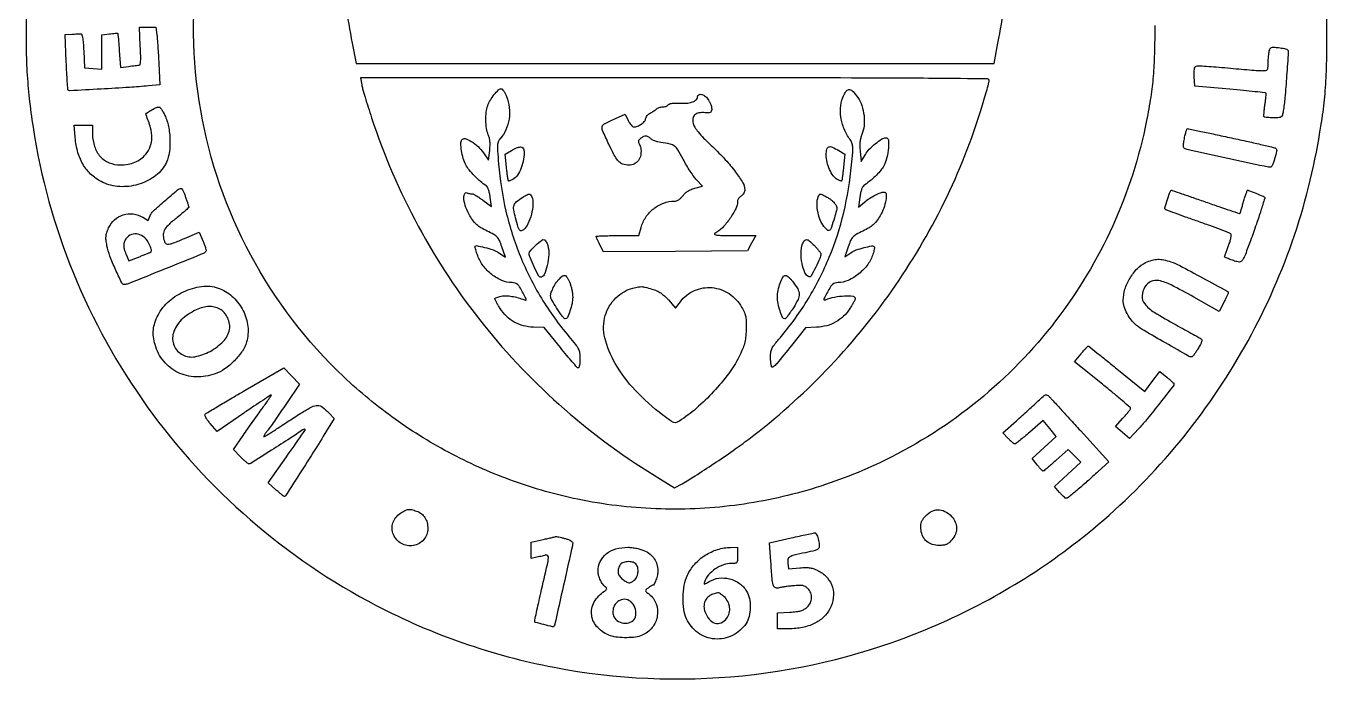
# Model space of a CAD drawing. Extents: x 64 to 2382, y 574 to 1294.
# Drawn here: x 64 to 783, y 574 to 935 of the extents above; entities that cross this region are included whole.
import ezdxf

# ---------------------------------------------------------------- set-up
doc = ezdxf.new("R2010")
doc.units = 0

msp = doc.modelspace()

# ---------------------------------------------------------------- linework, layer by layer
for points in [[(687.38601, 935, -0.007302), (687.207075, 919.285743, -0.014846), (686.519688, 906.953259, -0.016325), (685.157173, 895.461881, -0.01113), (682.893153, 882.5, -0.057929), (664.216118, 824.376134, -0.05748), (632.667871, 771.921036, -0.057447), (589.986957, 727.999479, -0.057734), (538.5, 695.025878, -0.040744), (497.808865, 679.110532, -0.0413), (455.25914, 670.093094, -0.041388), (411.892279, 668.203017, -0.041291), (368.771557, 673.477202, -0.035057), (333.402503, 683.430849, -0.034322), (299.509822, 698.283853, -0.034318), (267.964284, 717.635619, -0.035032), (239.591936, 740.999822, -0.079868), (188.206453, 808.249315, -0.080187), (160.575755, 888.12502, -0.080283), (159.496468, 972.552925, -0.080342)], [(64.26958, 942.429688, 0.00776), (64.156835, 924.600316, 0.01236), (64.673848, 909.3613, 0.013011), (65.913823, 894.748373, 0.010005), (68.000312, 878.872994, 0.059593), (90.298562, 798.219894, 0.058516), (131.082581, 724.562045, 0.058384), (187.921122, 662.214606, 0.058817), (257.5, 614.873034, 0.072788), (355.712376, 580.723818, 0.072588), (459.687341, 576.105396, 0.072591), (560.641861, 601.395521, 0.072803), (650.045679, 654.469864, 0.044551), (695.698805, 698.749615, 0.044023), (732.989192, 750.584134, 0.044114), (760.563903, 808.038059, 0.045143), (777.375183, 869, 0.008584), (780.06965, 885.519363, 0.016461), (781.564965, 898.862699, 0.01448), (782.285496, 913.341584, 0.005192), (782.5, 934, 0.005193), (782.285382, 954.661827, 0.014484)], [(240.720415, 946.077876, 0.012812), (244.179884, 925.25), (246.346023, 914), (422.5, 914), (598.653977, 914), (600.820116, 925.25, 0.013089), (604.28593, 946.187917, 0.013649)]]:
    msp.add_lwpolyline(points, format="xyb")
for points in [[(136.394793, 929.75, -0.010717), (136.630686, 927.391758, -0.002357), (136.929814, 923.332153, -0.002451), (137.230588, 918.634281, -0.002354), (137.489664, 913.870095), (138.067195, 902.24019), (131.783598, 901.629078, -0.008099), (121.26682, 900.777976, -0.002578), (105.581228, 899.845195, -0.000274), (88.248437, 898.913664, -0.212761), (87.444925, 899.221742, -0.179619), (87.254282, 899.637484, -0.001028), (86.938346, 903.99079, -0.004167), (86.627913, 908.986808, -0.002616), (86.344216, 914.832986), (85.687738, 930), (89.343869, 930.15, 0.001197), (90.835285, 930.214765, 0.00128), (92.293199, 930.285312, 0.001213), (93.546039, 930.3522, 0.006017), (94.25, 930.4, -0.341861), (94.863807, 929.998746, -0.037252), (95.324686, 928.255975, -0.02562), (95.702352, 925.429583, -0.007256), (96, 921), (96.5, 911.5), (101.25, 911.195209), (106, 910.890418), (106, 920.31354), (106, 929.736662), (110.230859, 930.304139, -0.006597), (111.871752, 930.502228, -0.010128), (113.29767, 930.626152, -0.004979), (114.496277, 930.693919, -0.211031), (114.729862, 930.603471, -0.172885), (114.848888, 930.352609, -0.000966), (115.112777, 927.687521, -0.003977), (115.384952, 924.630862, -0.002498), (115.656859, 921.053376), (116.31571, 911.771425), (120.797426, 912.385712, -0.003421), (122.605149, 912.6209, -0.003954), (124.330621, 912.819553, -0.003543), (125.794008, 912.965834, -0.02314), (126.531849, 913, 0.346283), (127.131217, 913.471659, 0.042324), (127.403242, 915.238515, 0.024538), (127.460934, 918.259285, 0.005256), (127.248665, 923.5), (126.712774, 934), (131.295114, 934), (135.877454, 934)], [(760.746035, 921.587298, -0.216431), (761.155883, 920.495499, -0.000873), (760.237276, 907.188679, -0.004445), (759.269735, 895.053287, -0.018362), (758.350768, 887.75, -0.02374), (757.852217, 885.403614, -0.176684), (757.212694, 884.481922, -0.14114), (756.057323, 884.080984, -0.013399), (753.035824, 884, -0.009987), (751.197595, 884.03672, -0.014176), (749.566388, 884.148302, -0.010161), (748.229775, 884.305362, -0.16346), (747.828477, 884.504857, -0.207023), (747.661191, 884.927214, -0.007959), (747.74223, 886.647353, -0.013081), (747.927789, 888.72314, -0.008725), (748.243819, 891.089514, 0.00725), (748.566137, 893.449888, 0.011071), (748.770566, 895.506518, 0.005828), (748.883076, 897.22764, 0.212886), (748.744805, 897.588528, 0.170237), (748.346771, 897.779897, 0.000541), (742.746227, 898.397523, 0.002938), (736.385217, 899.054252, 0.001824), (728.912796, 899.753871), (709.5, 901.5), (709.197353, 906.761182, -0.014909), (709.128938, 909.235342, -0.044815), (709.283579, 910.916202, -0.072839), (709.650628, 911.99932, -0.18513), (710.25776, 912.545417, -0.103808), (711.2771, 912.709428, -0.002708), (715.902672, 912.465157, -0.005604), (721.353736, 912.086335, -0.003788), (727.560407, 911.53769, 0.001763), (733.902011, 910.95123, 0.002227), (739.772432, 910.455561, 0.001764), (744.699033, 910.079158, 0.017918), (746.75, 910.003454, 0.028454), (748.739356, 910.114637, 0.203441), (749.560081, 910.578175, 0.150383), (749.931473, 911.574722, 0.013749), (750.013655, 914.25, -0.012724), (750.06527, 916.050451, -0.010828), (750.209146, 917.945858, -0.010967), (750.415388, 919.665654, -0.030074), (750.659982, 920.863559, -0.061725), (751.18139, 922.150867, -0.178762), (751.899579, 922.766766, -0.103271), (753.113211, 922.949286, -0.013926), (755.695725, 922.730829, -0.011911), (757.42927, 922.493494, -0.015699), (758.99552, 922.190197, -0.013126), (760.270509, 921.8661, -0.128252)], [(249.47387, 902.25, 0.023774), (250.001711, 900.007442, 0.003138), (251.37478, 895.320478, 0.003636), (253.079422, 889.78097, 0.003041), (254.967054, 883.926097, 0.044422), (280.695422, 824.199897, 0.044789), (316.509907, 770.133197, 0.044666), (361.48266, 723.178594, 0.043682), (414.398672, 684.566508), (422.297344, 679.798835), (426.398672, 682.069164, 0.015748), (433.603895, 686.359488, 0.005108), (443.9865, 693.14364, 0.005272), (454.674818, 700.44856, 0.009522), (463.248427, 706.688136, 0.038864), (505.867263, 744.511185, 0.038724), (542.175503, 788.516914, 0.038873), (571.141436, 837.422001, 0.03985), (591.911691, 889.824629, 0.002791), (593.478114, 895.033414, 0.004039), (594.799059, 899.653851, 0.002113), (595.86857, 903.57683, 0.065577), (596, 904.574629, 0.411285), (595.107176, 905.476433, 0.000449), (565.299807, 905.747947, 0.001821), (520.000069, 905.954854, 0.000231), (422.388709, 906), (248.777418, 906)], [(329.462849, 895.801246, -0.067256), (331.002486, 889.67711, -0.0658), (330.878946, 883.316682, -0.067728), (329.131055, 877.374506, -0.079636), (325.917086, 872.471803, 0.092668), (324.932743, 870.882023, 0.076503), (324.503133, 868.932298, 0.032553), (324.506046, 865.741257, 0.003832), (325.029113, 858.653158, 0.037329), (329.1537, 832.419843, 0.039177), (337.096982, 807.5273, 0.039514), (348.748492, 784.371679, 0.039371), (363.910075, 763.307556, -0.008079), (367.54492, 758.871252, -0.052275), (369.093439, 756.432916, -0.081127), (369.783732, 754.197067, -0.034402), (370, 751.057556, -0.01748), (369.932202, 749.118845, -0.02845), (369.724001, 747.485657, -0.027947), (369.427571, 746.272032, -0.330102), (369.060428, 746, -0.211738), (368.473098, 746.260394, -0.002853), (365.774055, 749.273541, -0.007519), (362.682408, 752.872479, -0.004801), (359.192175, 757.143969), (350.263494, 768.287937), (344.316622, 768.440603, -0.058189), (338.782216, 769.231322, -0.063602), (333.754528, 771.269783, -0.063896), (329.41937, 774.496449, -0.05961), (325.922404, 778.783409, -0.006918), (324.802864, 780.603954, -0.009722), (323.858456, 782.260845, -0.006418), (323.116903, 783.665354, -0.11879), (323, 784.150468, -0.27367), (323.196929, 784.483314, -0.029809), (324.035011, 784.880614, -0.029882), (325.17332, 785.262054, -0.019538), (326.523441, 785.570375, -0.054912), (329.213104, 785.77446, -0.03192), (332.439491, 785.457913, -0.02972), (335.903952, 784.679409, -0.027943), (339.325651, 783.48312, 0.157209), (340.040571, 783.425559, 0.412344), (340.286577, 783.820514, 0.064083), (339.844395, 785.020216, 0.005759), (338.325651, 787.849574, 0.015069), (336.675044, 790.639183, 0.070537), (335.468632, 792.056262, 0.111005), (334.199769, 792.755354, 0.067691), (332.5, 793.007554, -0.099079), (326.953608, 794.187621, -0.064604), (321.308718, 797.542096, -0.062726), (316.533837, 802.365932, -0.079121), (313.542532, 807.879452, -0.003404), (312.95154, 809.591567, -0.004886), (312.453119, 811.117048, -0.002703), (312.052289, 812.409983, -0.073938), (312, 812.761651, -0.467313), (312.799211, 813.430022, -0.015891), (317.34539, 812.46287, -0.023669), (322.014729, 811.075978, -0.062219), (325.138526, 809.527025), (328.843452, 807.075222), (326.887948, 812.787611, 0.019955), (325.539681, 816.266571, 0.086074), (324.326047, 818.113507, 0.077637), (322.502418, 819.536902, 0.01446), (318.721274, 821.5, -0.019718), (315.319368, 823.311861, -0.050106), (313.059192, 824.95615, -0.052511), (311.23233, 826.969826, -0.023488), (309.255051, 829.955763, -0.0444), (307.062182, 834.504709, -0.057301), (305.933811, 838.999159, -0.10625), (306.168039, 841.913161, -0.436205), (307.581787, 842.606989, 0.023637), (308.285425, 842.374481, 0.01679), (309.093025, 842.178303, 0.017001), (309.878267, 842.042925, 0.034195), (310.505191, 842, -0.119577), (311.27435, 841.813384, -0.0145), (312.808054, 840.965441, -0.016548), (314.595791, 839.826761, -0.012935), (316.460752, 838.478096), (321.074697, 834.956193), (320.42908, 840.228096, 0.022369), (320.06175, 842.412687, 0.031811), (319.527418, 844.307083, 0.035661), (318.894354, 845.764398, 0.130837), (318.220934, 846.5, -0.035104), (315.078774, 848.836953, -0.021775), (311.723366, 851.98299, -0.021717), (308.785458, 855.261782, -0.053914), (307.022827, 857.955256, -0.046891), (305.590598, 861.561693, -0.03255), (304.636275, 865.844574, -0.03035), (304.266262, 869.791076, -0.156164), (304.859402, 871.877155, -0.337425), (306.603968, 872.480747, -0.057208), (310.015859, 870.907479, -0.049994), (313.757402, 868.08519, -0.054833), (316.736256, 864.654915), (319.5, 860.662663), (320.153909, 865.939185, 0.02136), (320.360054, 868.4917, 0.031134), (320.305059, 870.747477, 0.034914), (319.987773, 872.759289, 0.042414), (319.403909, 874.575736, -0.062441), (318.432502, 878.071283, -0.031391), (318.049512, 882.64305, -0.031393), (318.241179, 887.209472, -0.064742), (319.068613, 890.680466, -0.045688), (320.534759, 893.680057, -0.030863), (322.710231, 896.808303, -0.026488), (324.982081, 899.386484, -0.201542), (326.442312, 900, -0.201763), (327.066443, 899.73746, -0.037722), (327.882563, 898.766616, -0.035054), (328.721483, 897.409113, -0.025718)], [(523.41005, 895.224179, -0.074031), (525.653682, 890.750124, -0.051804), (526.850844, 885.228811, -0.051858), (526.886846, 879.587065, -0.074773), (525.670913, 874.754809, 0.038463), (525.013274, 872.762919, 0.034731), (524.640554, 870.624549, 0.031048), (524.542526, 868.238278, 0.020459), (524.712593, 865.495759), (525.28909, 859.910042), (527.607272, 863.797468, -0.05983), (529.771313, 866.601796, -0.027253), (533.197221, 869.727158, -0.023685), (536.740113, 872.352357, -0.148666), (538.870152, 873, -0.377431), (540.297439, 871.743618, -0.050241), (540.414263, 867.385391, -0.04583), (539.530378, 862.083539, -0.056049), (537.719831, 857.398444, -0.051426), (536.169474, 855.050129, -0.024633), (533.742235, 852.36787, -0.022652), (530.723407, 849.607442, -0.019835), (527.334153, 847, 0.08311), (526.322603, 845.995445, 0.05991), (525.553904, 844.599493, 0.045149), (524.978743, 842.695999, 0.020309), (524.555746, 840.117314), (523.895912, 834.734628), (527.197956, 837.518852, -0.032877), (529.847173, 839.469949, -0.024579), (532.995088, 841.271968, -0.023633), (535.995436, 842.624491, -0.094342), (537.967881, 843, -0.395144), (539.103687, 841.936304, -0.058652), (538.926208, 838.501461, -0.047302), (537.744137, 834.116712, -0.045049), (535.744949, 829.955763, -0.023488), (533.76767, 826.969826, -0.052511), (531.940808, 824.95615, -0.050106), (529.680632, 823.311861, -0.019718), (526.278726, 821.5, 0.014444), (522.505842, 819.54135, 0.077105), (520.680312, 818.119767, 0.086138), (519.467142, 816.281764, 0.020425), (518.132049, 812.846825), (516.196542, 807.193651), (519.661499, 809.545034, -0.061293), (522.598168, 811.050826, -0.025478), (526.862733, 812.371989, -0.018362), (531.056325, 813.277925, -0.245098), (532.513715, 812.819618, -0.229127), (532.629158, 812.487917, -0.0142), (532.475529, 811.428099, -0.018739), (532.199448, 810.131707, -0.012622), (531.792075, 808.674179, -0.086321), (528.92701, 803.033877, -0.061709), (524.012446, 797.919468, -0.063102), (518.152196, 794.277761, -0.104848), (512.5, 793.007554, 0.067691), (510.800231, 792.755354, 0.111005), (509.531368, 792.056262, 0.070537), (508.324956, 790.639183, 0.015069), (506.674349, 787.849574, 0.005761), (505.161268, 785.030747, 0.063714), (504.718666, 783.832601, 0.417276), (504.963993, 783.444771, 0.156752), (505.674349, 783.512328, -0.051542), (510.566898, 785.040787, -0.039804), (516.117904, 785.711478, -0.039092), (520.789126, 785.536363, -0.380742), (522, 784.176729, -0.117939), (521.880587, 783.677522, -0.006746), (521.141544, 782.268559, -0.009997), (520.197108, 780.605838, -0.007155), (519.077596, 778.783409, -0.059691), (515.601151, 774.523012, -0.063432), (511.28162, 771.303949, -0.06261), (506.241315, 769.23981, -0.055754), (500.642851, 768.380839), (494.596213, 768.133693), (486.761212, 758.316846, -0.00165), (478.687019, 748.268496, -0.075391), (476.732841, 746.483771, -0.538843), (475.713049, 746.913566, -0.037055), (475.302587, 750.651109, -0.025964), (475.36187, 754.220007, -0.090573), (475.927722, 756.443669, -0.060666), (477.350349, 758.758745, -0.007411), (481.133184, 763.370029, 0.03881), (496.126706, 784.183775, 0.039217), (507.664537, 806.994074, 0.038642), (515.63409, 831.648326, 0.035469), (520.00062, 857.953196, 0.004092), (520.59411, 864.885387, 0.033728), (520.625091, 868.049728, 0.074203), (520.199234, 870.089964, 0.070798), (519.19276, 871.953196, -0.061124), (515.858006, 877.852017, -0.062874), (514.088087, 884.326357, -0.06591), (514.026153, 890.749219, -0.080922), (515.701659, 896.500561, -0.062736), (517.307369, 899.004164, -0.265836), (518.914015, 899.600778, -0.17294), (520.777064, 898.566996, -0.027281)], [(441.032036, 893.75, -0.029815), (441.778784, 892.358822, -0.028456), (442.36787, 890.867188, -0.02966), (442.733745, 889.491416, -0.08357), (442.767338, 888.5, -0.083742), (442.458895, 887.502806, -0.171446), (441.875526, 886.943734, -0.105771), (440.851522, 886.72142, -0.021927), (439, 886.797042, 0.060202), (435.668304, 886.678407, 0.145911), (433.468695, 885.62771, 0.172745), (432.425607, 883.687468, 0.092101), (432.515299, 880.930346, 0.086079), (433.386121, 878.799364, 0.03321), (435.264038, 876.202378, 0.022404), (438.314535, 872.843137, 0.00718), (443.13422, 868.12862, -0.016711), (450.269841, 860.877477, -0.024678), (455.982921, 854.019897, -0.025811), (459.965122, 848.119039, -0.136345), (461, 844.394521, -0.073402), (460.8521, 843.392484, -0.052773), (460.4125, 842.34846, -0.052858), (459.765235, 841.421573, -0.07447), (459, 840.767927, 0.048998), (458.234188, 840.178269, 0.0468), (457.58463, 839.442404, 0.0504), (457.137885, 838.678068, 0.10583), (456.990231, 838.009453, -0.112982), (456.001539, 833.814878, -0.038564), (452.801137, 828.397263, -0.038885), (448.642985, 823.342713, -0.075267), (444.5, 820.164255, 0.560966), (444.477773, 819.661554, 0.121381), (445.504003, 819.285837, 0.023193), (448.613164, 819.0897, 0.003539), (454.824924, 819.030409), (467.149849, 819), (464.805676, 814.75), (462.461503, 810.5), (422.756917, 810.238549), (383.052332, 809.977098), (381.026166, 813.948711, -0.005115), (380.249907, 815.509541, -0.007292), (379.595186, 816.91224, -0.004351), (379.073695, 818.100961, -0.101525), (379, 818.460162, -0.39851), (379.207354, 818.679008, -0.002042), (382.464075, 818.841423, -0.007146), (386.270803, 818.961198, -0.00429), (390.792595, 819), (402.58519, 819), (403.786048, 823.489872, -0.08359), (406.368507, 829.148621, -0.077129), (410.721002, 833.83119, -0.078086), (416.233249, 836.929762, -0.089298), (422.177961, 838, 0.083451), (423.360738, 838.198793, 0.060008), (424.567308, 838.785961, 0.052446), (425.748071, 839.736066, 0.037966), (426.852795, 841.014765, -0.048964), (428.089931, 842.384744, -0.04306), (429.621435, 843.554789, -0.040888), (431.411716, 844.497304, -0.035395), (433.41917, 845.189624), (437.756633, 846.349719), (434.44643, 849.758126, -0.035548), (432.895371, 851.600667, -0.012008), (430.899836, 854.488709, -0.011875), (428.83957, 857.797839, -0.013351), (427.021288, 861.075967, 0.012659), (424.11394, 866.334682, 0.099301), (422.264113, 868.408767, 0.110717), (419.834828, 869.505289, 0.017381), (414.625972, 870.392477, -0.02924), (413.017737, 870.705793, -0.025908), (411.38918, 871.214346, -0.026789), (409.969981, 871.827881, -0.068595), (409.047231, 872.457256, 0.044984), (407.596535, 873.55017, 0.129927), (406.403284, 873.915812, 0.126579), (405.165918, 873.648344, 0.041691), (403.564518, 872.670835, 0.044401), (402.651484, 871.869855, 0.150403), (402.301171, 871.168741, 0.133065), (402.384256, 870.338793, 0.031772), (402.964925, 869.065538, -0.061082), (403.413433, 867.907064, -0.037236), (403.666234, 866.459821, -0.035174), (403.710732, 864.881003, -0.035841), (403.532512, 863.321611, -0.109427), (402.317439, 860.474969, -0.12165), (400.050041, 858.536823, -0.114811), (397.029184, 857.808652, -0.089977), (393.698025, 858.385804, -0.089758), (391.909358, 859.433963, -0.062785), (390.336479, 861.169429, -0.034748), (388.565749, 864.113959, -0.007331), (385.915388, 869.5, -0.006335), (382.465201, 877.023747, -0.169341), (382.287766, 879.18825, -0.217241), (383.554259, 880.749489, -0.011259), (389.563811, 883.570639), (395.036654, 885.99099), (396.703539, 882.495495, 0.027524), (397.434665, 881.15719, 0.035854), (398.253174, 880.026802, 0.038826), (399.041348, 879.223681, 0.181241), (399.638159, 879, 0.087184), (401.699867, 879.362251, 0.059803), (403.825123, 880.434659, 0.062589), (405.504727, 881.883594, 0.148714), (406.198403, 883.361974, -0.084911), (406.484473, 884.246288, -0.049931), (407.097072, 885.177117, -0.048135), (407.918862, 886.011092, -0.058972), (408.834184, 886.609152, 0.016644), (409.809658, 887.13477, 0.013866), (410.810472, 887.755619, 0.014094), (411.695217, 888.375515, 0.036529), (412.284184, 888.884184, -0.078198), (412.872163, 889.312275, -0.0381), (413.730518, 889.672229, -0.036596), (414.701105, 889.917741, -0.043677), (415.640983, 890, 0.040265), (416.543407, 890.072791, 0.042961), (417.402446, 890.289255, 0.047111), (418.099725, 890.606401, 0.124691), (418.490542, 890.984697, -0.164232), (419.229836, 891.596934, -0.061684), (420.552283, 891.924622, -0.028819), (422.833394, 892.066377, -0.004595), (427.308297, 892.045123, 0.0414), (430.355638, 892.25515, 0.068707), (432.820779, 892.987462, 0.094799), (434.43124, 894.125063, 0.194075), (435, 895.535184, -0.269006), (435.69842, 896.739395, -0.204635), (437.244143, 896.919443, -0.107873), (439.30909, 895.784233, -0.075388)], [(141.073646, 884.75, -0.061927), (142.989343, 878.386061, -0.042201), (143.626788, 870.846767, -0.043014), (143.003617, 863.616541, -0.087272), (141.073584, 858.263744, -0.10836), (134.922025, 851.472806, -0.085305), (125.956523, 847.156506, -0.083302), (115.858479, 846.018045, -0.095753), (106.459135, 848.366871, -0.072744), (100.481351, 852.292152, -0.073449), (95.900873, 857.753556, -0.067712), (92.827908, 864.708541, -0.049337), (91.294118, 873.031764), (90.709926, 880), (95.758973, 880), (100.80802, 880), (100.847163, 874.946601, 0.077505), (101.972524, 868.080072, 0.104958), (105.121788, 862.659217, 0.111864), (110.0226, 859.215331, 0.097746), (116.180002, 858, 0.041362), (120.53286, 858.360701, 0.057849), (124.280279, 859.442028, 0.061772), (127.493497, 861.281268, 0.057069), (130.256901, 863.893462, 0.083719), (132.760379, 868.142249, 0.089811), (133.651979, 872.873442, 0.070589), (132.893009, 878.51122, 0.031909), (130.411294, 885.559224, -0.343548), (130.660925, 886.4996, -0.026068), (132.983569, 888.079647, -0.032277), (135.612569, 889.450715, -0.090115), (137.626856, 889.936046, -0.241657), (138.189155, 889.686604, -0.023118), (139.104179, 888.439026, -0.02541), (140.102941, 886.756785, -0.017222)], [(729.804468, 872.898261, -0.001901), (738.938764, 870.895251, -0.003011), (746.747442, 869.102352, -0.000712), (753.566842, 867.483048, -0.128942), (754.208099, 867.140161, -0.264404), (754.705953, 865.566049, -0.023665), (753.607758, 861.403982, -0.022945), (752.136984, 857.389514, -0.33863), (750.914135, 856.688202, -0.019653), (747.874249, 857.215058, -0.000224), (727.726769, 861.537981, -0.000216), (707.541157, 865.887682, -0.020435), (704.656895, 866.635028, -0.090293), (703.75295, 867.099327, -0.16122), (703.288289, 867.783628, -0.09424), (703.189903, 868.887429, -0.019031), (703.460212, 870.846938, -0.007776), (704.073646, 874.02474, -0.021811), (704.63395, 876.220373, -0.024239), (705.156387, 877.688212, -0.303972), (705.621856, 878, -0.051948), (706.00812, 877.959761, -0.000079), (712.926419, 876.501364, -0.000641), (720.684986, 874.854166, -0.000396)], [(339.105963, 866.25, -0.053623), (338.870897, 861.216492, -0.052407), (337.572668, 856.307208, -0.057281), (335.489818, 852.283668, -0.122427), (332.911087, 849.952415, -0.017749), (332.089273, 849.549434, -0.026599), (331.343531, 849.262568, -0.024739), (330.738242, 849.098583, -0.255971), (330.498918, 849.16898, -0.160793), (330.349773, 849.466504, -0.002179), (330.058078, 851.514747, -0.005917), (329.75643, 853.910151, -0.003825), (329.461293, 856.689732), (328.753456, 863.879465), (332.126728, 865.935994, -0.033476), (334.943554, 867.404475, -0.09243), (337.113632, 867.910978, -0.183063), (338.481059, 867.46214, -0.210804)], [(512.873272, 865.935994), (516.246544, 863.879465), (515.538707, 856.689732, -0.003825), (515.24357, 853.910151, -0.005917), (514.941922, 851.514747, -0.002179), (514.650227, 849.466504, -0.160793), (514.501082, 849.16898, -0.255971), (514.261758, 849.098583, -0.024739), (513.656469, 849.262568, -0.026599), (512.910727, 849.549434, -0.017749), (512.088913, 849.952415, -0.116073), (509.87587, 851.90325, -0.048458), (507.885863, 855.376167, -0.046467), (506.474385, 859.488543, -0.05951), (506, 863.460162, -0.047518), (506.305671, 866.66924, -0.264716), (507.387665, 867.934468, -0.198041), (509.305748, 867.84756, -0.027804)], [(152.265281, 840.115786, -0.003441), (152.929904, 838.202854, -0.004935), (153.490426, 836.497935, -0.00274), (153.940991, 835.053082, -0.074338), (154, 834.658379, -0.212724), (153.840168, 834.299701, -0.002718), (151.94375, 832.612913, -0.007341), (149.683134, 830.682225, -0.004678), (147, 828.5, 0.021529), (142.54718, 824.622058, 0.088152), (140.428984, 821.74958, 0.131641), (139.869292, 818.956559, 0.075745), (140.606989, 815.581787, 0.174431), (141.561944, 814.474793, 0.171318), (143.01139, 814.219607, 0.05327), (145.635372, 814.950083, 0.00529), (151.688285, 817.427775), (159.815853, 820.855549), (161.987521, 815.80737, -0.018004), (162.759289, 813.819074, -0.026664), (163.277569, 812.023026, -0.024912), (163.537841, 810.574694, -0.246455), (163.329595, 810.013431, -0.087322), (161.444099, 808.836492, -0.000452), (141.016536, 800.608159, -0.000416), (120.504913, 792.387328, -0.095376), (118.49285, 792, -0.286363), (116.976398, 792.946094, -0.007995), (113.548369, 800.242641, -0.016337), (110.474752, 807.708359, -0.039943), (108.844599, 813.419604, -0.018237), (108.347812, 816.464636, -0.05463), (108.313913, 818.570138, -0.05815), (108.736427, 820.560026, -0.022774), (109.755481, 823.180129, -0.106865), (113.015881, 827.657547, -0.106129), (117.842234, 830.401826, -0.106354), (123.361029, 830.920099, -0.107744), (128.576204, 829.116652), (131.652409, 827.24078), (132.691403, 829.993389, -0.116496), (134.350175, 832.4555, -0.007215), (140.949968, 838.380237, -0.005569), (147.83836, 844.253082, -0.175481), (149.901032, 845, -0.275663), (150.218036, 844.810854, -0.011013), (150.855211, 843.565262, -0.016675), (151.554897, 841.987756, -0.010713)], [(343.393011, 840.418213, -0.107053), (344.035744, 836.25333, -0.047413), (343.172774, 830.72809, -0.047427), (341.290671, 825.482236, -0.110525), (338.747506, 822.201442, -0.114724), (337.550035, 821.604012, -0.31677), (336.720455, 821.934602, -0.072472), (335.978596, 823.537995, -0.004206), (334.480897, 828.741598, -0.024078), (333.448812, 833.278398, -0.129218), (333.653319, 835.782889, -0.141119), (335.053352, 837.74864, -0.030703), (338.5, 840.158321, -0.011303), (340.916138, 841.561528, -0.1131), (342.032254, 841.880428, -0.247705), (342.765132, 841.542032, -0.071668)], [(505.80202, 840.602379, -0.026457), (506.975635, 839.914501, -0.016734), (508.270434, 838.996923, -0.0168), (509.485454, 838.007168, -0.029522), (510.40985, 837.099614, -0.049692), (511.473863, 835.659325, -0.132657), (511.815492, 834.440046, -0.067152), (511.604006, 832.752786, -0.006413), (510.488447, 828.747235, -0.006727), (508.893681, 823.553198, -0.110829), (507.978822, 821.99932, -0.36248), (506.933524, 821.870704, -0.065633), (505.325279, 823.236756, -0.081725), (503.026486, 826.803678, -0.049106), (501.480225, 831.609954, -0.049572), (500.916627, 836.529588, -0.095642), (501.606989, 840.418213, -0.043513), (502.161333, 841.55596, -0.251769), (502.716354, 841.886517, -0.122746), (503.562411, 841.714664, -0.008146)], [(715.693802, 837.47166, 0.001534), (722.832124, 834.988476, 0.002543), (728.871068, 832.942782, 0.000268), (734.25788, 831.151702, 0.341138), (734.457514, 831.22166, 0.068523), (734.564695, 831.449688, 0.00062), (735.125494, 833.254175, 0.002112), (735.75953, 835.334358, 0.001361), (736.477514, 837.75, -0.004433), (737.205771, 840.146203, -0.007229), (737.870829, 842.164062, -0.002172), (738.473781, 843.884023, -0.317374), (738.63809, 844, -0.092334), (739.211403, 843.893218, -0.000862), (743.235567, 842.332329, -0.001102), (747.194717, 840.778743, -0.069889), (747.842515, 840.411532, -0.311553), (748.097869, 839.618479, -0.002511), (746.060275, 832.974086, -0.007744), (743.51236, 825.235442, -0.004722), (740.27635, 816.173866, -0.003446), (737.430269, 808.59728, -0.040665), (736.07027, 805.76387, -0.137716), (734.881484, 804.615071, -0.187266), (733.415515, 804.431848, -0.016576), (730.892388, 805.154802, -0.016734), (728.43078, 806.041298, -0.009051), (726.291785, 806.938692, -0.297176), (726, 807.386265, -0.084074), (726.053281, 807.700897, -0.001449), (726.633244, 809.348795, -0.003637), (727.329592, 811.264915, -0.002409), (728.155725, 813.45529, 0.015919), (728.959264, 815.773587, 0.027729), (729.455444, 817.746637, 0.028899), (729.660386, 819.276765, 0.229393), (729.405725, 819.922551, 0.094349), (728.636762, 820.400435, 0.001402), (723.655053, 822.304678, 0.003756), (717.834531, 824.461003, 0.002466), (711.100839, 826.860771, -0.001407), (704.398388, 829.233418, -0.002239), (698.679693, 831.304863, -0.000464), (693.662158, 833.153079, -0.108306), (693.248955, 833.417712, -0.27572), (693.038702, 834.250405, -0.004752), (694.480682, 838.907867, -0.004474), (696.013802, 843.55444, -0.321196), (696.635842, 844, -0.082516), (697.004294, 843.938777, -0.000177), (702.4301, 842.0823, -0.001206), (708.535472, 839.974425, -0.000748)], [(120, 818, 0.078958), (118.645721, 816.133998, 0.103546), (118.097868, 814.106135, 0.081014), (118.353836, 811.657729, 0.032496), (119.450954, 808.463141), (120.901908, 804.99052), (126.200954, 807.10097, 0.000064), (128.317341, 807.944176, 0.000078), (130.29382, 808.73229, 0.000065), (131.955185, 809.395304, 0.000565), (132.692902, 809.690789, 0.144534), (133.178763, 810.075065, 0.139973), (133.385594, 810.666538, 0.081053), (133.294152, 811.546925, 0.024221), (132.87629, 812.835078, 0.084668), (130.437455, 816.987549, 0.122951), (127.009367, 819.466832, 0.14851), (123.299458, 819.788938, 0.145295)], [(352.242292, 813.43484, -0.083558), (352.809798, 808.547552, -0.045382), (351.952713, 802.544982, -0.044024), (350.244663, 797.399744, -0.299035), (348.113511, 796, -0.284948), (347.220937, 796.553625, -0.005264), (344.706949, 801.759245, -0.009429), (342.44639, 806.814218, -0.100754), (342, 809.006969, -0.188348), (342.644573, 810.657386, -0.019402), (345.650737, 813.675175, -0.017511), (348.879809, 816.470424, -0.255406), (350.313373, 816.728876, -0.145009), (350.784881, 816.399497, -0.035834), (351.324497, 815.613085, -0.03366), (351.837189, 814.584636, -0.028215)], [(499.466667, 813.466667, -0.014305), (500.819843, 812.033762, -0.018952), (501.962083, 810.650586, -0.016548), (502.815336, 809.453606, -0.147608), (503, 808.841712, -0.104348), (502.481393, 806.383774, -0.013825), (500.187436, 801.555463, -0.008142), (497.603147, 796.680715, -0.356324), (496.598675, 796.276659, -0.220369), (494.25271, 798.401373, -0.051065), (492.643359, 803.622432, -0.050694), (492.070903, 809.588577, -0.089658), (492.975249, 814.4349, -0.065636), (493.994017, 816.324794, -0.28036), (495.125303, 816.801256, -0.143666), (496.663026, 816.089604, -0.016645)], [(696.285311, 804.521369, -0.038963), (701.21285, 802.40786, -0.003095), (713.758807, 795.727913, -0.000704), (727.453236, 788.302398, -0.274749), (728, 787.382485, -0.106738), (727.932182, 787.068422, -0.002296), (727.272424, 785.629596, -0.005172), (726.472301, 783.951274, -0.003453), (725.523146, 782.045677), (723.046292, 777.157841), (708.987271, 785.041822, 0.010197), (696.403936, 791.764718, 0.066356), (689.646715, 794.138084, 0.15987), (685.295177, 793.649539, 0.149699), (681.941808, 790.672333, 0.125703), (680.40314, 785.653195, 0.185833), (681.836151, 781.33044, 0.082569), (687.153959, 776.680871, 0.013021), (699.196028, 769.663153, -0.000493), (704.062279, 766.988275, -0.00071), (708.363488, 764.610497, -0.000369), (712.005535, 762.586846, -0.01142), (712.897578, 762.063301, -0.223611), (713.30876, 761.431905, -0.105454), (713.236273, 760.439034, -0.051984), (712.625579, 758.940089, -0.013154), (711.323355, 756.650147, -0.010495), (710.19534, 754.868246, -0.015719), (709.130135, 753.365981, -0.010612), (708.196357, 752.185999, -0.223653), (707.801335, 752, -0.129601), (706.064245, 752.457949, -0.001002), (693.328174, 759.708494, -0.002761), (681.521122, 766.548323, -0.035737), (677.330752, 769.427594, -0.057005), (674.488071, 772.28144, -0.045966), (672.123, 775.909619, -0.047244), (670.529603, 779.770616, -0.074382), (670, 783.310939, -0.078191), (670.949081, 789.342861, -0.056305), (673.761472, 795.563256, -0.057451), (677.794578, 800.847818, -0.094752), (682.36804, 804.079778, -0.036767), (685.927925, 805.390353, -0.061962), (689.067436, 805.882474, -0.059211), (692.329961, 805.599345, -0.030622)], [(171.282119, 789.651538, -0.092469), (178.66904, 784.798794, -0.085797), (184.040405, 777.49295, -0.086691), (186.609399, 768.87926, -0.097266), (185.944502, 760.264298, -0.084017), (183.599575, 755.265071, -0.043276), (179.172242, 749.930501, -0.043003), (173.807353, 745.359965, -0.073096), (168.571861, 742.675896, -0.088907), (157.842417, 741.049356, -0.10674), (147.943966, 743.467182, -0.110072), (140.143764, 749.666096, -0.099606), (135.367591, 758.807474, -0.040223), (134.485339, 763.104386, -0.056251), (134.447254, 767.02158, -0.055254), (135.286555, 770.901134, -0.03709), (137.044864, 775.08794, -0.098064), (143.165516, 782.857393, -0.076614), (152.313018, 788.530363, -0.079298), (162.40964, 791.043186, -0.121208)], [(364.39142, 792.979764, -0.027637), (365.007869, 791.152375, -0.017796), (365.52748, 788.97736, -0.01789), (365.884796, 786.806591, -0.031852), (366, 785, -0.052721), (365.628972, 781.491018, -0.030278), (364.488151, 777.388537, -0.023331), (363.045941, 773.761074, -0.29453), (361.866006, 773, -0.220844), (361.350918, 773.239174, -0.009656), (360.069723, 774.816849, -0.014844), (358.603501, 776.814926, -0.009889), (357.038471, 779.185019, -0.007498), (354.592041, 783.185786, -0.072514), (353.838943, 785.022834, -0.123577), (353.841527, 786.610391, -0.037078), (354.611614, 788.921371, -0.039644), (356.107954, 791.830821, -0.039136), (358.050435, 794.481031, -0.040445), (360.037311, 796.443493, -0.176388), (361.565734, 797, -0.206816), (362.136262, 796.753466, -0.035612), (362.897836, 795.819056, -0.033636), (363.686471, 794.51938, -0.024391)], [(409.749603, 789.481719, -0.031426), (412.382926, 788.515988, -0.042733), (414.603193, 787.303768, -0.040759), (416.661593, 785.684229, -0.02523), (418.809983, 783.47853), (422.757758, 778.993622), (425.436811, 782.506042, -0.126069), (433.207487, 788.641908, -0.127474), (442.937749, 790.251964, -0.125078), (452.366179, 786.933101, -0.118836), (459.279848, 779.465654, -0.023128), (460.789638, 776.449481, -0.055239), (461.546485, 774.066148, -0.046231), (461.833998, 771.330797, -0.012343), (461.779848, 766.947775, -0.017333), (461.470765, 762.64448, -0.038501), (460.871918, 759.414647, -0.036488), (459.762925, 756.210819, -0.014134), (457.784809, 751.947775, -0.045776), (452.155344, 742.851843, -0.026008), (443.833296, 732.925151, -0.025724), (434.295849, 723.683226, -0.037183), (424.911378, 716.639093, -0.064282), (423.179481, 715.82126, -0.165491), (421.813757, 715.84205, -0.070719), (420.072312, 716.758498, -0.005586), (415.860143, 719.873783, -0.041306), (400.504481, 733.630882, -0.058196), (389.51636, 748.345196, -0.070359), (383.756255, 762.572935, -0.131626), (383.972735, 774.904931, -0.067887), (386.21663, 779.99974, -0.06008), (389.821506, 784.54571, -0.061104), (394.333543, 788.035078, -0.075958), (399.244585, 790.02283, -0.012726), (402.349647, 790.67661, -0.05845), (404.182879, 790.796497, -0.051083), (406.103302, 790.499292, -0.008264)], [(487.380496, 793.745565, -0.028662), (490.232066, 789.525979, -0.126309), (491.071338, 786.668745, -0.12377), (490.439078, 783.72941, -0.027049), (487.881885, 779.181771, -0.00933), (486.312885, 776.812843, -0.014085), (484.851314, 774.815895, -0.008781), (483.575074, 773.229743, -0.222487), (483.084325, 773, -0.296908), (481.933052, 773.749736, -0.02207), (480.50245, 777.414292, -0.029339), (479.367568, 781.524519, -0.052733), (479, 785, -0.052664), (479.397574, 788.764184, -0.038148), (480.590866, 792.811388, -0.03496), (482.138679, 796.160904, -0.27354), (483.557688, 797, -0.147059), (484.231412, 796.797465, -0.030312), (485.233606, 796.04401, -0.029464), (486.331818, 794.99146, -0.024033)], [(158, 777.919087, 0.085591), (149.887373, 772.418425, 0.130068), (145.491969, 765.176638, 0.175212), (145.910655, 758.215317, 0.174513), (150.684259, 753.11704, 0.165469), (157.404467, 752.137342, 0.07821), (165.767683, 755.089171, 0.076395), (173.025832, 760.582829, 0.139443), (176.516607, 767.075609, 0.099534), (176.571256, 770.147308, 0.065677), (175.484364, 773.519585, 0.065512), (173.555413, 776.504044, 0.097537), (171.128438, 778.433582, 0.058613), (168.104418, 779.572373, 0.070676), (165.08714, 779.881046, 0.062367), (161.813803, 779.340222, 0.034202)], [(666.470216, 745.4765), (681.899724, 732.952999), (686.046781, 738.445736), (690.193838, 743.938474), (694.096919, 740.801872, -0.007368), (695.59267, 739.563143, -0.01115), (696.85347, 738.437745, -0.006073), (697.871644, 737.463875, -0.201537), (698, 737.158367, -0.166907), (697.577571, 735.928162, -0.001042), (690.272729, 726.585926, -0.004562), (683.404257, 718.001834, -0.015351), (678.690192, 712.568686), (673.5, 706.945215), (669.576551, 710.306781), (665.653103, 713.668347), (669.826551, 718.196004, 0.009164), (671.424966, 719.995157, 0.013058), (672.772197, 721.654562, 0.009016), (673.82315, 723.072621, 0.158011), (673.993695, 723.611831, 0.215052), (673.732612, 724.179983, 0.001391), (669.455642, 727.883105, 0.005195), (664.470704, 732.085611, 0.003252), (658.553858, 736.905124), (643.120326, 749.310248), (646.680625, 753.655124, -0.005147), (648.074139, 755.320458, -0.008013), (649.312554, 756.723693, -0.003254), (650.391127, 757.891675, -0.207573), (650.640816, 758, -0.168664), (650.926844, 757.900689, -0.000239), (655.455657, 754.321222, -0.001934), (660.525848, 750.27793, -0.001187)], [(207.881689, 726.270197, -0.002453), (204.914056, 721.871835, -0.002555), (201.943021, 717.562183, -0.002457), (199.336893, 713.861775, -0.011179), (197.761744, 711.75, 0.009951), (196.682822, 710.310898, 0.018757), (195.880247, 709.101562, 0.017461), (195.360974, 708.180767, 0.562435), (195.47084, 708, 0.133802), (195.899112, 708.116697, 0.003573), (197.595007, 709.131409, 0.007222), (199.576207, 710.375688, 0.004853), (201.804869, 711.851607, -0.003718), (204.57598, 713.695825, -0.001608), (208.291481, 716.111846, -0.001591), (212.260797, 718.656928, -0.00211), (215.889535, 720.945909, -0.015333), (222.013655, 724.516643, -0.125463), (225.125644, 725.303265, -0.169061), (227.794802, 724.368106, -0.033729), (231.582451, 720.913939), (234.268331, 718.110485), (231.884166, 714.170793, -0.003655), (224.6721, 702.447594, -0.002449), (216.260767, 689.141698, -0.000217), (207.460325, 675.383206, -0.23859), (206.878609, 675.040111, -0.175727), (206.484952, 675.154777, -0.006298), (205.208024, 676.113345, -0.010922), (203.715902, 677.315968, -0.007362), (202.064105, 678.75), (197.870993, 682.5), (207.903393, 696.793547, 0.000471), (216.322891, 708.813206, 0.016747), (218.182358, 711.672436, 0.58437), (217.940388, 712.100415, 0.152688), (216.957372, 711.791473, -0.0083), (210.086138, 707.181414, -0.002609), (199.656828, 700.50942, -0.000391), (188.199336, 693.276182, -0.141519), (187.243103, 693, -0.166113), (186.746653, 693.169613, -0.010286), (185.517892, 694.161253, -0.014345), (184.085426, 695.438731, -0.010087), (182.545698, 696.953201), (178.6855, 700.906402), (184.032841, 708.703201, -0.002395), (186.465673, 712.214271, -0.001459), (189.371287, 716.339378, -0.001462), (192.275389, 720.411589, -0.00259), (194.69724, 723.75, 0.004134), (196.701567, 726.530895, 0.007239), (198.308137, 728.870312, 0.002605), (199.607469, 730.844529, 0.595247), (199.523147, 731, 0.146343), (199.165738, 730.893102, 0.000392), (194.853141, 728.055103, 0.002342), (189.992398, 724.818158, 0.001453), (184.314954, 720.974819), (169.597911, 710.949638), (165.884715, 715.224819, -0.019527), (164.493254, 716.959254, -0.033002), (163.486332, 718.526437, -0.036452), (162.903712, 719.78935, -0.28872), (163.027592, 720.391833, -0.066133), (163.762212, 720.978373, -0.000582), (169.891468, 724.656966, -0.002009), (176.962843, 728.851303, -0.001294), (185.191833, 733.659075), (206.5, 746.034486), (210.785916, 741.537439), (215.071832, 737.040393)], [(646.330393, 711.351294), (661.986131, 694.202587), (656.200885, 688.851294, -0.004934), (649.960019, 683.19181, -0.007401), (644.392373, 678.387721, -0.003115), (639.555691, 674.388669, -0.172854), (638.465013, 674, -0.169256), (638.005605, 674.160101, -0.015391), (637.065001, 674.954687, -0.01857), (635.980312, 676.005131, -0.013462), (634.849606, 677.25), (632.05356, 680.5), (639.27678, 687.191364), (646.5, 693.882728), (643, 697.409208), (639.5, 700.935688), (633, 695.011346, -0.004657), (630.458349, 692.737765, -0.007078), (628.204012, 690.814501, -0.00311), (626.257187, 689.220971, -0.155631), (625.800891, 689.043502, -0.204426), (625.404871, 689.184102, -0.013564), (624.519822, 690.045013, -0.01784), (623.499206, 691.170845, -0.012286), (622.421533, 692.513989), (619.741283, 696.027977), (626.367418, 702.099626), (632.993552, 708.171275), (629.393561, 712.564589), (625.793571, 716.957903), (618.364835, 710.478952, -0.004862), (615.461299, 707.995932, -0.007414), (612.888884, 705.903192, -0.003254), (610.668964, 704.174591, -0.165254), (610.155141, 704, -0.159783), (609.707587, 704.14677, -0.013782), (608.746019, 704.89511, -0.017072), (607.629947, 705.879999, -0.012409), (606.454795, 707.047184), (603.535408, 710.094367), (611.017704, 716.793475, 0.001122), (614.212099, 719.666441, 0.000911), (617.623951, 722.76016, 0.00092), (620.758008, 725.622964, 0.002394), (623, 727.698335, -0.007522), (625.787971, 730.226516, -0.083019), (627.063608, 731.018951, -0.214591), (628.027432, 730.987556, -0.091486), (629.087327, 730.202044, -0.00234), (630.216023, 728.980365, -0.000073), (634.80725, 723.962543, -0.000143), (640.216734, 718.045303, -0.000099)], [(279.784793, 666.925177, -0.079835), (282.418792, 665.504082, -0.086968), (284.385649, 663.363823, -0.081727), (285.591011, 660.564626, -0.060956), (286, 657.222274, -0.180622), (283.743415, 651.179357, -0.173099), (278.034433, 647.961846, -0.168132), (271.448514, 649.043165, -0.172227), (267.018295, 653.955832, -0.085536), (266.283401, 657.210948, -0.093295), (266.718296, 660.420876, -0.090256), (268.313148, 663.335097, -0.074396), (270.930116, 665.731889, -0.022379), (273.482938, 667.290874, -0.092648), (275.191754, 667.854741, -0.094122), (276.975084, 667.758821, -0.023505)], [(575.25, 663.986706, -0.079024), (577.277498, 660.900203, -0.103114), (578.006344, 657.609709, -0.102165), (577.361824, 654.278968, -0.076333), (575.411106, 651.076725, -0.033266), (573.866883, 649.471444, -0.080474), (572.491965, 648.575211, -0.076503), (570.861367, 648.133814, -0.02792), (568.46687, 648, -0.071783), (564.572524, 648.561995, -0.103333), (561.513441, 650.203816, -0.106189), (559.423096, 652.893314, -0.079291), (558.34295, 656.501563, -0.029716), (558.186599, 658.633691, -0.064505), (558.374759, 660.261987, -0.068545), (558.960915, 661.726323, -0.037492), (560.042902, 663.333317, -0.089248), (563.552819, 666.444463, -0.126742), (567.524692, 667.651724, -0.12788), (571.559229, 666.785721, -0.09177)], [(501.75204, 650.75, -0.03586), (502.164824, 647.596775, -0.223293), (501.574936, 646.123734, -0.128395), (499.838547, 645.186104, -0.009394), (494.5, 643.987006, 0.007354), (488.261839, 642.612555, 0.07763), (485.852805, 641.632096, 0.200031), (484.868672, 640.294948, 0.096638), (484.767116, 638.133382), (485.213034, 635.095144), (491.356517, 635.622921, -0.016878), (494.778238, 635.800826, -0.046697), (497.180536, 635.619994, -0.052555), (499.343267, 635.013343, -0.026321), (501.926008, 633.825349, -0.095687), (506.624212, 630.068337, -0.105412), (509.390124, 624.949743, -0.102836), (509.86612, 619.043342, -0.087021), (508.022639, 613.044377, -0.087939), (504.508752, 608.394836, -0.073754), (499.404616, 604.89573, -0.065494), (492.925241, 602.727558, -0.048065), (485.374273, 602), (479, 602), (479, 606.387153), (479, 610.774307), (485.951303, 611.167091, 0.013277), (489.646881, 611.474519, 0.043985), (492.03807, 611.952925, 0.062613), (493.82315, 612.729711, 0.054726), (495.451303, 613.954251, 0.088385), (497.233832, 616.346896, 0.106026), (497.934527, 619.060226, 0.109113), (497.454287, 621.762044, 0.098346), (495.873263, 624.126737, 0.057367), (494.472356, 625.238413, 0.092708), (493.058338, 625.788966, 0.058254), (491.108076, 625.925769, 0.011652), (487.623263, 625.682666, 0.006415), (485.123453, 625.417245, 0.006768), (482.675724, 625.091893, 0.006504), (480.574298, 624.755589, 0.030223), (479.379201, 624.473084, -0.228259), (477.782828, 624.72461, -0.177116), (476.754565, 626.179979, -0.045749), (476.119631, 629.812023, -0.00415), (475.444647, 639), (474.76084, 649.5), (486.63042, 652.150793, -0.001245), (491.264727, 653.173646, -0.001804), (495.363211, 654.052058, -0.000912), (498.845119, 654.77856, -0.030204), (499.691151, 654.900793, -0.258924), (500.207263, 654.668063, -0.044931), (500.787887, 653.72242, -0.038988), (501.33223, 652.370993, -0.025785)], [(361.55718, 651.881285, -0.025852), (363.282301, 651.350725, -0.038918), (364.713282, 650.698152, -0.04489), (365.716915, 650.01832, -0.225116), (366, 649.42143, -0.055146), (365.811471, 647.717277, -0.000166), (360.956731, 626.077989, -0.000074), (355.994307, 604.008271, -0.130642), (355.645775, 603.340653, -0.272217), (354.850057, 603.095995, -0.004437), (350.14018, 604.259234, -0.004087), (345.428711, 605.508452, -0.337906), (345, 606.070384, -0.053069), (345.064756, 606.678779, -0.000519), (345.997758, 610.990234, -0.001709), (347.09478, 615.952523, -0.001106), (348.396624, 621.687873, 0.000537), (352.01134, 637.529132, 0.020852), (352.664679, 641.087771, 0.196255), (352.349853, 642.332609, 0.312564), (351.351319, 642.674202, -0.009006), (350.418675, 642.427835, -0.00328), (349.089137, 642.111354, -0.003251), (347.629997, 641.784102, -0.003878), (346.25, 641.495202), (343, 640.841089), (343, 645.281266), (343, 649.721442), (349.75, 651.262978, 0.000363), (352.359417, 651.860899, 0.000565), (354.607422, 652.3804, 0.000153), (356.56765, 652.836363, 0.019806), (356.80718, 652.902257, -0.128573), (357.038967, 652.914396, -0.002074), (358.329204, 652.642666, -0.005279), (359.832251, 652.302957, -0.00346)], [(405.683683, 645.056621, -0.064993), (408.749934, 643.151316, -0.074232), (411.06872, 640.595489, -0.075748), (412.506696, 637.520389, -0.071673), (413, 634.096713, -0.053039), (412.742327, 631.674449, -0.032983), (411.95764, 628.923863, -0.027301), (410.955318, 626.542718, -0.272425), (410.089485, 625.968197, 0.106294), (409.755587, 625.877334, 0.014097), (409.111521, 625.520717, 0.015813), (408.363292, 625.04587, 0.012673), (407.588032, 624.48952, 0.026743), (406.468983, 623.544512, 0.253516), (406.278685, 622.969257, 0.17175), (406.628685, 622.354092, 0.011705), (408.202673, 621.055218, -0.138592), (412.112305, 615.680083, -0.131898), (412.727952, 608.943791, -0.126919), (409.871382, 602.608989, -0.123594), (404.282119, 598.371121, -0.067948), (400.742083, 597.402397, -0.029483), (395.863873, 597.048248, -0.029517), (390.866874, 597.275747, -0.054561), (386.899223, 598.136065, -0.120332), (379.793643, 602.61126, -0.159914), (376.479605, 609.435434, -0.16348), (377.885923, 616.781517, -0.126476), (383.564446, 622.698239, 0.03811), (384.344023, 623.267244, 0.113131), (384.736214, 623.795318, 0.191008), (384.753426, 624.272833, 0.146244), (384.442036, 624.698239, -0.070336), (382.751143, 626.401139, -0.046578), (381.312541, 628.756368, -0.046405), (380.328584, 631.35079, -0.067541), (380, 633.772166, -0.110978), (381.195245, 639.090903, -0.114129), (384.545026, 643.324488, -0.100199), (389.818557, 646.032619, -0.068779), (396.5, 646.956076, -0.030679), (398.730032, 646.819118, -0.020322), (401.261843, 646.401919, -0.02045), (403.711851, 645.789756, -0.035125)], [(457, 642.5, -0.012065), (456.931011, 639.641325, -0.142851), (456.573096, 638.603299, -0.210949), (455.766096, 638.120464, -0.030853), (453.815724, 638, 0.081754), (449.188638, 637.23834, 0.067178), (444.697562, 635.010745, 0.06798), (441.007459, 631.706072, 0.088356), (438.723537, 627.794069, 0.052141), (438.506196, 626.935734, 0.48613), (438.73373, 626.696899, 0.107746), (439.392328, 626.907879, 0.005716), (441.298296, 628.040331, -0.106218), (446.67324, 629.916912, -0.093768), (452.604827, 629.544341, -0.092778), (458.042471, 627.01923, -0.101218), (462.005402, 622.75914, -0.085719), (463.593123, 618.743326, -0.055341), (464.068277, 613.752373, -0.055543), (463.438425, 608.804786, -0.089084), (461.726203, 604.92168, -0.12908), (454.161446, 598.272633, -0.136184), (444.463766, 596.371148, -0.137053), (435.219153, 599.740384, -0.131379), (428.879664, 607.45863, -0.071601), (427.349906, 612.710931, -0.040261), (426.950921, 619.355029, -0.040004), (427.627779, 626.069574, -0.063928), (429.373701, 631.555608, -0.074067), (433.386323, 637.631558, -0.066893), (439.12343, 642.51989, -0.066575), (445.975685, 645.738642, -0.072029), (453.25, 646.930348), (457, 647)], [(392.035184, 637.065741, 0.068421), (391.163053, 634.711434, 0.115609), (391.188301, 632.617638, 0.113545), (392.144681, 630.72727, 0.06447), (394.034313, 628.975567, 0.017366), (395.916232, 627.731678, 0.113114), (396.98462, 627.37282, 0.139351), (397.996463, 627.555004, 0.031254), (399.534313, 628.430526, 0.131144), (401.159064, 630.246216, 0.083917), (402.005075, 632.964615, 0.085453), (401.903769, 635.760479, 0.14569), (400.8, 637.8, 0.146056), (398.896154, 638.828579, 0.072339), (396.129783, 638.997118, 0.07397), (393.505296, 638.37915, 0.176932)], [(391.947242, 617.661017, 0.10242), (389.927209, 616.071724, 0.09165), (388.606648, 613.75059, 0.091161), (388.198777, 611.099455, 0.09992), (388.787119, 608.567878, 0.166608), (391.207099, 606.010036, 0.120184), (395.048857, 605.054892, 0.130271), (398.673922, 605.998399, 0.205623), (400.593178, 608.51523, 0.117246), (400.646322, 612.773808, 0.1349), (398.741642, 616.352217, 0.155382), (395.513705, 618.13745, 0.166354)], [(442.850707, 620.871288, 0.108647), (440.576885, 619.421228, 0.10069), (439.045785, 617.114354, 0.09654), (438.497627, 614.306044, 0.091153), (439.024446, 611.435703, 0.078435), (441.403507, 607.279329, 0.150164), (444.554764, 605.140616, 0.181409), (447.933256, 605.34607, 0.121753), (451.017744, 607.749687, 0.102293), (452.451407, 610.624246, 0.096896), (452.665873, 613.890031, 0.093738), (451.626507, 617.084718, 0.088724), (449.477997, 619.75, 0.016969), (447.575849, 621.292669, 0.120549), (446.493734, 621.759836, 0.115272), (445.29697, 621.68563, 0.014949)]]:
    msp.add_lwpolyline(points, format="xyb", close=True)

doc.saveas('drawing.dxf')
